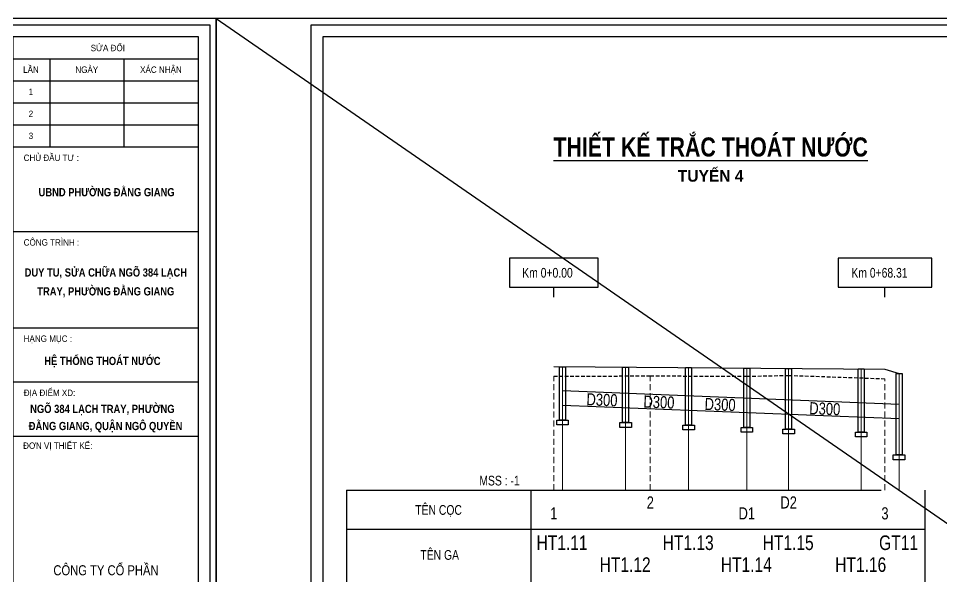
# Model space of a CAD drawing. Header units: inches. Extents: x 138 to 1256, y -84 to 787.
# Drawn here: x 526.3 to 716.7, y 38.7 to 153.7 of the extents above; entities that cross this region are included whole.
import ezdxf
from ezdxf.enums import TextEntityAlignment as Align

# ---------------------------------------------------------------- set-up
doc = ezdxf.new("R2010")
doc.units = ezdxf.units.IN
doc.header["$MEASUREMENT"] = 0
doc.linetypes.add('HIDDEN', pattern=[0.375, 0.25, -0.125])
for name, color, linetype in [('Bang TD tu nhien', 3, 'Continuous'), ('BT7-THAY', 7, 'Continuous'), ('Duong do thiet ke', 2, 'Continuous'), ('ENTTNTHIETKE1', 2, 'Continuous'), ('KHUNGTEN', 5, 'Continuous'), ('T.bao', 6, 'Continuous'), ('thep', 2, 'Continuous'), ('Trac doc tu nhien', 3, 'Continuous'), ('TracDoc', 7, 'Continuous'), ('TXT', 5, 'Continuous')]:
    doc.layers.add(name, color=color, linetype=linetype)
doc.layers.add('KCS_Plotter', color=11, linetype='Continuous', plot=False)
for name, color, linetype, lineweight in [('LC Khac', 4, 'Continuous', 9), ('LC MANH DUT', 35, 'HIDDEN', 5), ('LC Net dam 1', 30, 'Continuous', 30), ('LC Text2', 7, 'Continuous', 25)]:
    doc.layers.add(name, color=color, linetype=linetype, lineweight=lineweight)
doc.styles.add('BangTD', font='viet buddy.shx', dxfattribs={"width": 0.8})
doc.styles.add('LC 1', font='')
doc.styles.add('LC3', font='', dxfattribs={"width": 0.8})
doc.styles.add('T2', font='', dxfattribs={"width": 0.8})
doc.styles.add('VnAvantH-B', font='')
doc.styles.get('LC 1').set_extended_font_data('.VnAvantH', bold=True)
doc.styles.get('LC3').set_extended_font_data('.VnArialH', bold=True)
doc.styles.get('T2').set_extended_font_data('.VnArialH')
doc.styles.get('VnAvantH-B').set_extended_font_data('.VnAvantH', bold=True)

# ---------------------------------------------------------------- blocks, each defined once
blk = doc.blocks.new('khung vpn')
at = {"layer": 'Defpoints'}
for p, q in [((52556.46, -4195.446), (52498.758, -4195.446)), ((52498.758, -4195.446), (52498.758, -4235.276)), ((52556.46, -4235.276), (52556.46, -4195.446))]:
    blk.add_line(p, q, dxfattribs=at)
at = {"layer": 'KHUNGTEN'}
blk.add_lwpolyline([(52556.243, -4234.885), (52502.048, -4234.885), (52502.048, -4195.662), (52556.243, -4195.662)], close=True, dxfattribs=at)
at = {"layer": 'T.bao'}
for p, q in [((52549.443, -4196.835), (52555.832, -4196.835)), ((52550.703, -4196.835), (52550.703, -4199.885)), ((52553.267, -4196.835), (52553.267, -4199.885)), ((52549.443, -4197.598), (52555.832, -4197.598)), ((52549.443, -4198.36), (52555.832, -4198.36)), ((52549.443, -4199.123), (52555.832, -4199.123))]:
    blk.add_line(p, q, dxfattribs=at)
at = {"layer": 'thep'}
for p, q in [((52549.443, -4199.885), (52555.832, -4199.885)), ((52549.443, -4202.81), (52555.832, -4202.81)), ((52549.443, -4206.138), (52555.832, -4206.138)), ((52549.443, -4208.009), (52555.832, -4208.009)), ((52549.443, -4209.881), (52555.832, -4209.881))]:
    blk.add_line(p, q, dxfattribs=at)
for points in [[(52555.832, -4234.474), (52502.459, -4234.474), (52502.459, -4196.073), (52555.832, -4196.073)], [(52555.832, -4196.073), (52555.832, -4234.474), (52549.443, -4234.474), (52549.443, -4196.073)]]:
    blk.add_lwpolyline(points, close=True, dxfattribs=at)
at = {"layer": 'TXT', "linetype": 'Continuous'}
blk.add_line((52555.832, -4196.073), (52555.832, -4234.474), dxfattribs=at)
at = {"layer": 'BT7-THAY', "linetype": 'ByBlock', "style": 'VnAvantH-B', "width": 0.85}
for s, p in [('ubnd ph\xadêng §»NG GIANG', (52552.67, -4201.592)), ('hÖ thèng tho¸t n\xadíc', (52552.525, -4207.424)), ('ngâ 384 L¹CH TRAY, PH¦êNG', (52552.525, -4209.082)), ('§»NG GIANG, quËn ng« quyÒn', (52552.634, -4209.673))]:
    blk.add_text(s, height=0.28512, dxfattribs=at).set_placement(p, align=Align.CENTER)
at = {"layer": 'BT7-THAY', "insert": (52552.643, -4204.081), "char_height": 0.28512, "width": 6.5241, "attachment_point": 2, "line_spacing_factor": 1.372151, "style": 'VnAvantH-B'}
blk.add_mtext('{\\W0.85;duy tu, söa ch÷a NGâ 384 L¹CH TRAY, PH¦êNG §»NG GIANG}', dxfattribs=at)
at = {"layer": 'TXT', "linetype": 'Continuous', "style": 'T2'}
for s, height, width, p in [('söa ®æi', 0.2218, 0.9, (52552.713, -4196.577)), ('lÇn', 0.2218, 0.9, (52550.054, -4197.326)), ('ngµy', 0.2218, 0.9, (52551.985, -4197.326)), ('x¸c nhËn', 0.2218, 0.9, (52554.55, -4197.326)), ('1', 0.222, 0.9, (52550.054, -4198.089)), ('2', 0.222, 0.9, (52550.054, -4198.851)), ('3', 0.222, 0.9, (52550.054, -4199.614)), ('c«ng ty cæ phÇn', 0.34658, 0.8, (52552.648, -4214.689))]:
    blk.add_text(s, height=height, dxfattribs=dict(at, width=width)).set_placement(p, align=Align.CENTER)
at = {"layer": 'TXT', "linetype": 'Continuous', "style": 'T2', "width": 0.9}
for s, height, p in [('chñ ®Çu t\xad :', 0.22181, (52549.802, -4200.371)), ('c«ng tr×nh :', 0.22181, (52549.802, -4203.296)), ('h¹ng môc :', 0.2218, (52549.802, -4206.623)), ('®Þa ®iÓm xd:', 0.22181, (52549.806, -4208.494)), ('®¬n vÞ thiÕt kÕ:', 0.22181, (52549.785, -4210.32))]:
    blk.add_text(s, height=height, dxfattribs=at).set_placement(p)
blk = doc.blocks.new('TIEUDE1')
at = {"layer": 'LC Text2', "color": 7, "style": 'LC 1'}
blk.add_attdef('TIªU§Ò', text='', height=5, dxfattribs=at).set_placement((0, 0), align=Align.BOTTOM_CENTER)
blk.add_attdef('TL', text='', height=3, dxfattribs=at).set_placement((0, -2), align=Align.TOP_CENTER)

msp = doc.modelspace()

# ---------------------------------------------------------------- linework, layer by layer
for points in [[(637.94, 81.95), (639.18, 81.95), (639.18, 70.95), (637.94, 70.95)], [(650.95, 81.86), (652.19, 81.86), (652.19, 70.43), (650.95, 70.43)], [(663.95, 81.76), (665.19, 81.76), (665.19, 69.91), (663.95, 69.91)], [(675.95, 81.68), (677.19, 81.68), (677.19, 69.43), (675.95, 69.43)], [(684.58, 81.61), (685.82, 81.61), (685.82, 69.09), (684.58, 69.09)], [(699.55, 81.5), (700.79, 81.5), (700.79, 68.49), (699.55, 68.49)], [(707.35, 80.54), (708.59, 80.54), (708.59, 63.78), (707.35, 63.78)], [(637.38, 70.95), (639.75, 70.95), (639.75, 69.95), (637.38, 69.95)], [(650.39, 70.43), (652.76, 70.43), (652.76, 69.43), (650.39, 69.43)], [(663.39, 69.91), (665.76, 69.91), (665.76, 68.91), (663.39, 68.91)], [(675.39, 69.43), (677.76, 69.43), (677.76, 68.43), (675.39, 68.43)], [(684.02, 69.09), (686.39, 69.09), (686.39, 68.09), (684.02, 68.09)], [(698.99, 68.49), (701.36, 68.49), (701.36, 67.49), (698.99, 67.49)], [(706.79, 63.78), (709.16, 63.78), (709.16, 62.78), (706.79, 62.78)]]:
    msp.add_lwpolyline(points, close=True)
at = {"layer": 'Bang TD tu nhien', "color": 3}
for p, q in [((593.99, 56.47), (593.99, 48.47)), ((593.99, 56.47), (704.3, 56.47)), ((631.99, 56.47), (631.99, 48.47)), ((713.31, 56.47), (713.31, -33.3)), ((593.99, 48.47), (713.31, 48.47)), ((593.99, 48.47), (593.99, -33.3)), ((631.99, 48.47), (631.99, -33.3))]:
    msp.add_line(p, q, dxfattribs=at)
at = {"layer": 'Duong do thiet ke', "color": 1}
msp.add_line((636.76, 81.97), (705.07, 81.47), dxfattribs=at)
msp.add_lwpolyline([(705.07, 81.47), (707.97, 80.54)], dxfattribs=at)
at = {"layer": 'KCS_Plotter'}
msp.add_line((567.12, 153.75), (911.32, -83.85), dxfattribs=at)
at = {"layer": 'LC Khac', "ltscale": 5}
for p, q in [((638.56, 56.47), (638.56, 81.95)), ((651.57, 56.47), (651.57, 81.86)), ((664.57, 56.47), (664.57, 81.76)), ((676.57, 56.47), (676.57, 81.68)), ((685.2, 56.47), (685.2, 81.61)), ((700.17, 56.47), (700.17, 81.5)), ((707.97, 56.47), (707.97, 80.54))]:
    msp.add_line(p, q, dxfattribs=at)
at = {"layer": 'LC MANH DUT', "ltscale": 5}
for p, q in [((656.67, 56.47), (656.67, 80.07)), ((636.76, 56.47), (636.76, 79.97)), ((705.07, 56.47), (705.07, 79.47)), ((707.97, 56.47), (707.97, 79.47))]:
    msp.add_line(p, q, dxfattribs=at)
at = {"layer": 'LC Net dam 1', "color": 6}
for points in [[(707.97, 74.18), (638.56, 76.95)], [(707.97, 71.18), (638.56, 73.95)]]:
    msp.add_lwpolyline(points, dxfattribs=at)
at = {"layer": 'Trac doc tu nhien', "color": 3, "linetype": 'HIDDEN', "ltscale": 3}
for p, q in [((636.76, 79.97), (656.67, 80.07)), ((656.67, 80.07), (676.57, 79.97)), ((676.57, 79.97), (685.2, 80.17)), ((685.2, 80.17), (705.07, 79.47))]:
    msp.add_line(p, q, dxfattribs=at)
at = {"layer": 'Trac doc tu nhien', "color": 3}
for points in [[(636.76, 96.32), (636.76, 98.32), (645.91, 98.32), (645.91, 104.32), (627.62, 104.32), (627.62, 98.32), (636.76, 98.32)], [(705.07, 96.32), (705.07, 98.32), (714.74, 98.32), (714.74, 104.32), (695.41, 104.32), (695.41, 98.32), (705.07, 98.32)]]:
    msp.add_lwpolyline(points, dxfattribs=at)

# ---------------------------------------------------------------- block references
at = {"layer": 'ENTTNTHIETKE1', "color": 6, "xscale": 5.965326529308613, "yscale": 5.965326529308613, "zscale": 5.965326529308613}
for p in [(-312949.33, 25180.95), (-312605.12, 25180.95)]:
    msp.add_blockref('khung vpn', p, dxfattribs=at)
at = {"layer": 'LC Text2'}
ref = msp.add_blockref('TIEUDE1', (669.11, 124.1, 0), dxfattribs=dict(at, xscale=0.8000020620485555, yscale=0.8000020620485555, zscale=0.8000020620485555, rotation=359.9999999976748))
ref.add_attrib('TIªU§Ò', '%%UthiÕt kÕ tr¾c tho¸t n\xadíc', dxfattribs={"color": 7, "height": 3.9395, "rotation": 360, "style": 'LC3', "width": 0.8}).set_placement((669.11, 124.1, 0), align=Align.BOTTOM_CENTER)
ref.add_attrib('TL', 'TUYÕN 4', dxfattribs={"color": 7, "height": 2.4, "rotation": 360, "style": 'LC 1'}).set_placement((669.11, 122.5, 0), align=Align.TOP_CENTER)

# ---------------------------------------------------------------- texts
at = {"layer": 'Bang TD tu nhien', "color": 3, "style": 'BangTD', "width": 0.8}
for s, p in [('TÊN CỌC', (612.99, 52.47)), ('TÊN GA', (613.22, 43.4))]:
    msp.add_text(s, height=2, dxfattribs=at).set_placement(p, align=Align.MIDDLE)
at = {"layer": 'Trac doc tu nhien', "color": 3, "style": 'BangTD', "width": 0.8}
msp.add_text('MSS : -1', height=2, dxfattribs=at).set_placement((621.4, 57.47))
at = {"layer": 'Trac doc tu nhien', "color": 3, "char_height": 2, "attachment_point": 1}
for s, insert, width in [('\\Fviet buddy.shx;\\W0.8000000000;\\T1.0000000000;\\o\\lKm 0+0.00', (630.25, 102.32), 14.2476), ('\\Fviet buddy.shx;\\W0.8000000000;\\T1.0000000000;\\o\\lKm 0+68.31', (698.14, 102.32), 15.4667)]:
    msp.add_mtext(s, dxfattribs=dict(at, insert=insert, width=width))
at = {"layer": 'TracDoc', "color": 3, "style": 'BangTD', "width": 0.8}
for p in [(646.7, 75.13), (658.45, 74.66), (671.07, 74.16), (692.66, 73.29)]:
    msp.add_text('D300', height=2.5, rotation=357.7094, dxfattribs=at).set_placement(p, align=Align.MIDDLE_CENTER)
at = {"layer": 'TracDoc', "color": 5, "style": 'BangTD', "width": 0.8}
for s, p in [('2', (656.67, 55.22)), ('D2', (685.2, 55.22))]:
    msp.add_text(s, height=2.5, dxfattribs=at).set_placement(p, align=Align.TOP_CENTER)
for s, p in [('1', (636.76, 49.72)), ('D1', (676.57, 49.72)), ('3', (705.07, 49.72))]:
    msp.add_text(s, height=2.5, dxfattribs=at).set_placement(p, align=Align.BOTTOM_CENTER)
at = {"layer": 'TracDoc', "color": 1, "style": 'BangTD', "width": 0.8}
for s, p in [('HT1.11', (638.46, 43.26)), ('HT1.13', (664.47, 43.26)), ('HT1.15', (685.1, 43.26)), ('GT11', (707.87, 43.26)), ('HT1.12', (651.47, 38.75)), ('HT1.14', (676.47, 38.75)), ('HT1.16', (700.07, 38.75))]:
    msp.add_text(s, height=3, dxfattribs=at).set_placement(p, align=Align.BOTTOM_CENTER)

doc.saveas('drawing.dxf')
